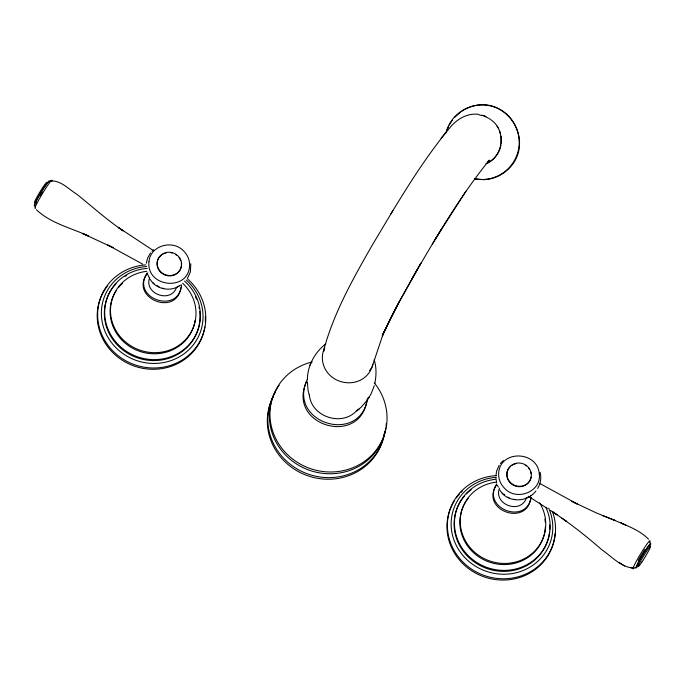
<?xml version="1.0" encoding="UTF-8"?>
<svg xmlns="http://www.w3.org/2000/svg" width="685" height="685" viewBox="0 0 685 685"><rect width="100%" height="100%" fill="white"/><g stroke="black" fill="none" stroke-linecap="round" stroke-linejoin="round"><path stroke-width="1.03" d="M307.411 379.773C307.359 365.79 314.826 352.313 325.795 343.887M367.699 397.994C360.601 446.003 286.27 422.816 307.411 379.13M501.249 143.328L501.129 136.195M34.747 206.339L35.004 205.252M367.057 399.483C360.858 447.57 286.176 425.411 306.555 381.733M180.96 287.426C176.456 317.883 128.129 297.299 147.772 272.981M495.906 475.844L496.625 471.049L499.142 465.286M146.35 263.271L147.532 258.219L150.58 252.825M181.594 284.969C178.896 315.031 130.664 298.574 147.018 273.084M530.806 498.192C526.654 527.21 479.92 509.931 496.419 485.134M374.789 383.66C376.348 375.834 376.656 367.434 374.13 359.788M531.175 497.498C525.943 525.815 481.016 508.056 496.745 483.91M500.607 146.59L500.983 144.946M499.485 488.14C493.166 504.049 519.538 514.486 526.08 498.834M374.318 385.689L370.97 394.089L367.768 399.141M149.715 277.536C143.379 293.745 170.805 303.866 176.593 287.366M371.981 367.28L382.435 336.052L389.097 321.445L399.783 300.698L420.924 263.057L394.877 309.714L382.307 335.342L399.783 300.698M323.928 349.367C334.032 312.343 353.006 278.838 371.912 245.752C396.144 205.2 419.914 163.92 450.096 127.41C457.032 119.01 467.718 112.691 478.926 114.412M500.427 147.412C498.303 154.613 492.849 160.752 485.965 163.715M382.435 336.052L384.405 331.215M447.237 129.748L448.461 126.896M309.954 365.31L310.913 363.136M35.517 204.044L36.091 202.837M537.665 488.439C540.653 483.721 541.552 477.779 540.122 472.385M411.745 279.078C435.669 238.243 459.498 196.946 489.347 160.093M39.935 195.773L42.162 192.031M390.912 213.78L392.856 210.569M432.295 244.091L441.054 229.8M187.356 278.547L190.396 271.936L190.798 263.716M435.292 239.091L465.886 191.243M449.283 124.995L452.417 120.089M644.833 549.498L639.987 557.385A15.455 1.182 -58.9 0 0 638.292 560.381M367.614 399.346L369.429 396.812M441.046 138.233L445.747 132.582M366.03 401.573L361.149 407.198L356.697 410.914L359.325 408.834M500.358 463.574L503.347 460.534M535.91 491.017C527.296 502.679 507.354 503.158 499.887 490.066M454.746 117.255L460.363 112.323M357.099 410.152C342.637 427.226 311.153 417.062 309.363 394.748M151.993 251.215L153.551 249.785M530.567 495.82L531.312 495.255M487.609 161.677L489.107 160.658M462.015 111.201L464.507 109.523M177.201 286.989L180.789 285.054M649.808 542.751L650.253 542.674M486.581 163.527C503.663 156.291 506.301 130.296 490.982 119.806M179.025 286.116C169.512 292.05 155.829 289.061 150.118 279.283M525.729 498.346L528.803 496.882M465.389 109.129C506.694 88.254 541.244 147.241 502.936 173.468A38.917 38.797 -73.1 0 1 489.475 179.042L484.03 179.684L474.619 178.811A37.367 37.255 -73.1 0 0 518.357 150.178A37.367 37.255 -73.1 0 0 490.503 105.884A37.367 37.255 -73.1 0 0 445.824 133.155M635.115 567.951L634.884 568.045A15.712 1.19 -58.9 0 1 634.849 567.54M50.056 180.96C60.939 180.027 68.628 189.3 77.131 194.471C92.338 206.767 106.963 219.799 123.12 230.888L118.265 227.386L153.303 250.522M633.017 568.096C620.533 566.889 611.534 556.348 601.618 549.593C586.137 535.961 569.817 523.263 552.641 511.841L557.128 514.803L550.423 510.376M513.57 499.262L515.077 499.451M479.474 115.011L481.957 115.508M162.294 288.145L163.766 288.479M482.043 115.14L485.083 116.253M482.771 115.397L485.939 116.561M613.28 519.778C625.508 525.172 639.054 529.514 648.549 539.223M602.457 515.522L614.916 520.42L596.489 512.988L574.552 502.662L571.881 501.326L577.241 503.98L539.66 483.396M484.355 116.236L488.131 118M625.328 524.898L621.064 522.955L625.73 525.07M507.808 497.122L509.135 497.841M159.382 287.075L156.745 285.491M142.677 264.127L107.759 245.016L113.119 247.67L82.337 233.388L88.442 235.983C71.026 227.882 50.639 223.344 36.451 209.773M630.868 567.394L633.06 568.713M547.452 508.51L528.306 496.257M619.18 562.539L624.686 566.075M488.876 118.402L490.28 119.336M561.88 518.108L566.735 521.61L564.02 519.65M502.233 493.149L503.98 494.861M152.481 282.383L154.219 284.087M504.246 494.228L504.691 494.69M497.053 126.177L498.004 127.838M149.193 277.596L147.703 274.42M497.447 485.177L498.278 487.103M309.466 395.767L308.01 390.219L307.394 381.828M499.433 130.338L500.564 134.243M496.574 482.351L495.914 478.233M181.328 262.946A12.287 11.585 18.6 0 1 173.014 275.49A12.287 11.585 18.6 0 1 158.389 269.256A12.287 11.585 18.6 0 1 161.951 254.683M162.944 254.075A12.287 11.585 18.6 0 1 163.998 253.57M165.102 253.167A12.287 11.585 18.6 0 1 166.249 252.876M171.01 252.799A12.287 11.585 18.6 0 1 172.192 253.065M175.506 254.477A12.287 11.585 18.6 0 1 176.507 255.145M179.042 257.646A12.287 11.585 18.6 0 1 180.737 260.711M35.62 202.94A11.773 0.89 -58.9 0 1 35.86 202.212M36.065 201.715A11.773 0.89 -58.9 0 1 37.863 198.136M38.351 197.246A11.773 0.89 -58.9 0 1 44.097 187.758M44.645 186.954A11.773 0.89 -58.9 0 1 46.075 184.933M46.477 184.411A11.773 0.89 -58.9 0 1 47.385 183.366M35.183 202.178A11.773 0.89 -58.9 0 1 39.764 192.245A11.773 0.89 -58.9 0 1 46.614 183.178M34.55 205.44A14.334 1.087 -58.9 0 1 40.68 192.836A14.334 1.087 -58.9 0 1 49.166 181.14M35.552 208.009A16.38 1.242 -58.9 0 1 42.693 193.144A16.38 1.242 -58.9 0 1 51.803 181.217M48.481 182.578A15.455 1.173 -58.9 0 1 49.483 181.397M49.936 180.994A15.455 1.173 -58.9 0 1 50.245 181.011M199.549 323.115A48.121 45.39 18.6 0 1 136.187 357.39A48.121 45.39 18.6 0 1 111.107 290.149M111.595 289.404A48.121 45.39 18.6 0 1 113.153 287.22M113.71 286.51A48.121 45.39 18.6 0 1 116.056 283.796M125.141 276.363A48.121 45.39 18.6 0 1 126.716 275.43M195.413 296.768A48.121 45.39 18.6 0 1 196.552 299.268M199.018 307.051A48.121 45.39 18.6 0 1 199.369 308.832M199.763 311.504A48.121 45.39 18.6 0 1 199.677 322.233M184.582 281.141A48.121 45.39 18.6 0 1 179.333 352.672A48.121 45.39 18.6 0 1 107.622 328.192A48.121 45.39 18.6 0 1 147.266 268.409M195.165 320.306A43.001 40.561 18.6 0 1 138.541 350.934A43.001 40.561 18.6 0 1 116.133 290.851M118.454 287.597A43.001 40.561 18.6 0 1 122.555 283.188M182.647 283.248A43.001 40.561 18.6 0 1 177.072 346.524A43.001 40.561 18.6 0 1 113.376 325.281A43.001 40.561 18.6 0 1 146.864 271.311M204.798 326.925A54.389 51.306 18.6 0 1 133.678 365.85A54.389 51.306 18.6 0 1 104.291 290.526M104.831 289.669A54.389 51.306 18.6 0 1 107.768 285.551M205.294 316.838A54.389 51.306 18.6 0 1 205.312 321.899M186.26 280.062A51.127 48.224 18.6 0 1 180.677 356.054A51.127 48.224 18.6 0 1 104.488 330.05A51.127 48.224 18.6 0 1 146.616 266.525M187.947 279.283A54.389 51.306 18.6 0 1 182.013 360.13A54.389 51.306 18.6 0 1 100.952 332.465A54.389 51.306 18.6 0 1 145.768 264.889M531.098 477.145A12.287 11.585 18.6 0 1 514.358 485.674A12.287 11.585 18.6 0 1 509.178 467.795M509.94 466.939A12.287 11.585 18.6 0 1 510.779 466.16M511.704 465.457A12.287 11.585 18.6 0 1 516.01 463.651M525.267 465.252A12.287 11.585 18.6 0 1 526.26 465.92M528.803 468.42A12.287 11.585 18.6 0 1 529.471 469.388M530.498 471.485A12.287 11.585 18.6 0 1 531.089 473.72M638.172 565.031A11.773 0.89 -58.9 0 1 642.153 555.937A11.773 0.89 -58.9 0 1 649.294 546.373M637.975 565.87A14.334 1.087 -58.9 0 1 637.572 563.721A14.334 1.087 -58.9 0 1 647.488 547.221A14.334 1.087 -58.9 0 1 649.842 546.142M633.993 568.088A16.38 1.242 -58.9 0 1 640.783 553.574A16.38 1.242 -58.9 0 1 649.68 542.22M549.55 532.125A48.121 45.39 18.6 0 1 483.747 567.291A48.121 45.39 18.6 0 1 464.61 495.906M466.434 493.919A48.121 45.39 18.6 0 1 471.16 489.724M549.747 524.967A48.121 45.39 18.6 0 1 549.764 529.445M545.894 507.405A48.121 45.39 18.6 0 1 517.92 568.396A48.121 45.39 18.6 0 1 455.825 534.06A48.121 45.39 18.6 0 1 495.161 479.354M544.113 534.985A43.001 40.561 18.6 0 1 488.294 561.717A43.001 40.561 18.6 0 1 463.916 505.102M464.379 504.211A43.001 40.561 18.6 0 1 465.886 501.634M466.434 500.795A43.001 40.561 18.6 0 1 468.215 498.38M544.9 519.119A43.001 40.561 18.6 0 1 545.251 522.116M545.328 527.116A43.001 40.561 18.6 0 1 544.352 534.017M539.617 502.824A43.001 40.561 18.6 0 1 520.086 560.604A43.001 40.561 18.6 0 1 461.904 532.536A43.001 40.561 18.6 0 1 496.625 482.086M555.004 533.683A54.389 51.306 18.6 0 1 484.946 577.155A54.389 51.306 18.6 0 1 454.592 500.444M456.304 497.935A54.389 51.306 18.6 0 1 459.498 494.005M460.885 492.515A54.389 51.306 18.6 0 1 462.341 491.094M548.694 508.176A51.127 48.224 18.6 0 1 517.303 572.454A51.127 48.224 18.6 0 1 452.22 534.052A51.127 48.224 18.6 0 1 496.368 477.308M552.358 511.378A54.389 51.306 18.6 0 1 515.42 577.472A54.389 51.306 18.6 0 1 448.221 534.369A54.389 51.306 18.6 0 1 496.582 475.596M372.854 364.232A25.645 24.189 18.6 0 1 364.625 377.478C353.845 386.066 337.054 383.891 328.252 373.488A25.645 24.189 18.6 0 1 324.784 347.441M374.267 382.846A58.876 55.528 18.6 0 1 358.7 464.969A58.876 55.528 18.6 0 1 274.831 436.636A58.876 55.528 18.6 0 1 312.291 361.911M370.696 368.667A25.088 23.658 18.6 0 1 369.549 370.688M323.919 351.234A25.088 23.658 18.6 0 1 324.365 349.744M384.405 433.125A59.193 55.828 18.6 0 1 309.2 476.238A59.193 55.828 18.6 0 1 272.895 397.36M384.944 431.516A59.193 55.828 18.6 0 1 309.74 474.628A59.193 55.828 18.6 0 1 273.443 395.75M273.854 394.937A59.193 55.828 18.6 0 1 275.19 392.531M385.826 427.919A58.876 55.528 18.6 0 1 308.293 469.85A58.876 55.528 18.6 0 1 277.622 387.59M278.119 386.828A58.876 55.528 18.6 0 1 279.155 385.321M386.323 423.39A58.876 55.528 18.6 0 1 386.066 426.113M148.962 261.73C146.153 287.846 189.514 291.887 189.634 264.752A20.499 19.334 18.6 0 0 183.503 250.856C172.808 239.348 150.238 245.401 148.962 261.73M539.3 473.789C541.698 491.924 516.49 501.42 504.751 488.474A20.499 19.334 18.6 0 1 498.62 474.577C498.509 449.72 537.305 450.096 539.3 473.789M160.084 271.114A12.287 11.585 18.6 0 0 180.891 268.16A12.287 11.585 18.6 0 0 167.166 252.337A12.287 11.585 18.6 0 0 160.084 271.114M509.846 481.897A12.287 11.585 18.6 0 0 530.652 478.943A12.287 11.585 18.6 0 0 516.927 463.111A12.287 11.585 18.6 0 0 509.846 481.897M641.811 562.171A11.773 0.89 -58.9 0 0 650.485 546.365A11.773 0.89 -58.9 0 0 640.86 560.75A11.773 0.89 -58.9 0 0 641.811 562.171"/></g></svg>
